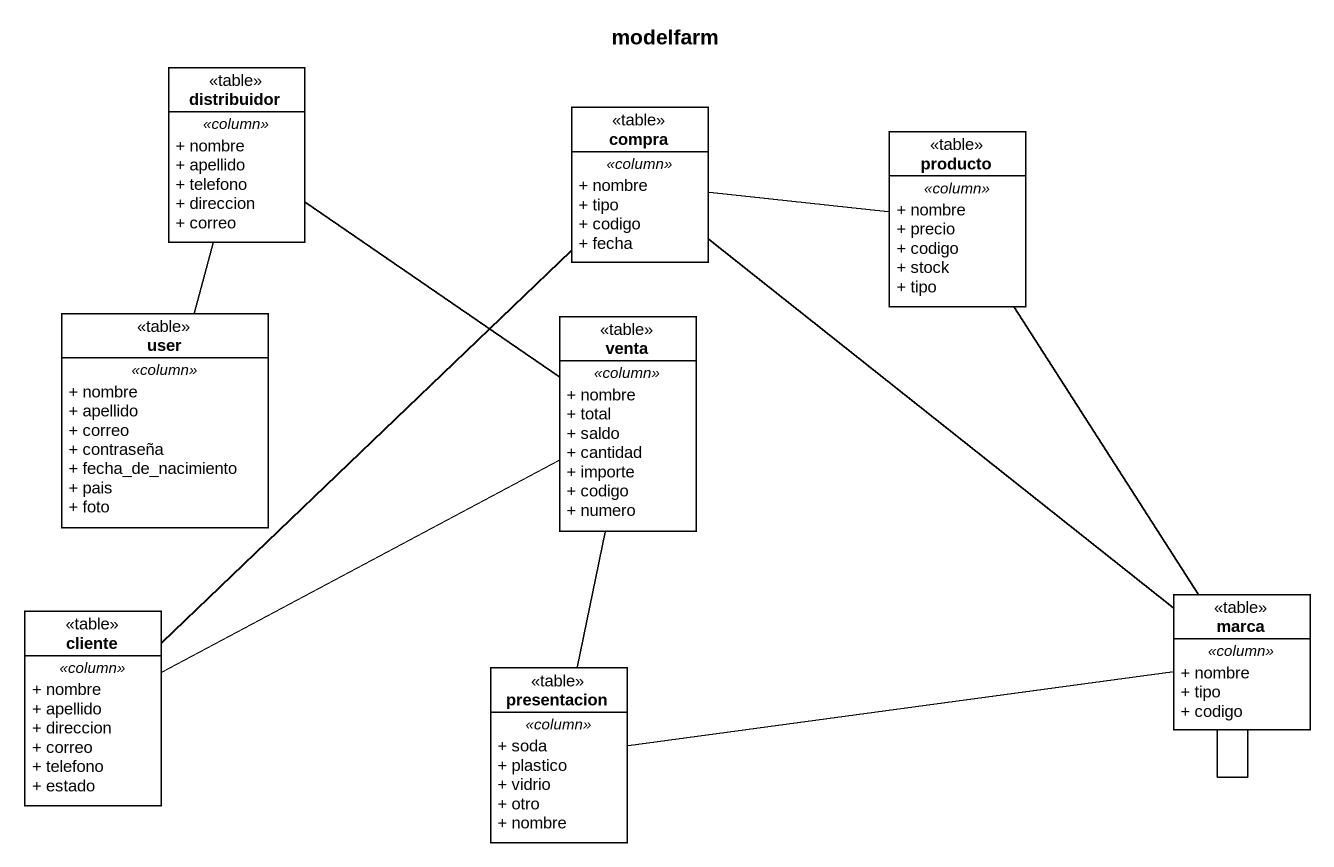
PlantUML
@startuml
title modelfarm
hide circle
hide empty members
skinparam classAttributeIconSize 0
class distribuidor <<table>> {
  .. <<column>> ..
  + nombre
  + apellido
  + telefono
  + direccion
  + correo
}
class compra <<table>> {
  .. <<column>> ..
  + nombre
  + tipo
  + codigo
  + fecha
}
class producto <<table>> {
  .. <<column>> ..
  + nombre
  + precio
  + codigo
  + stock
  + tipo
}
class user <<table>> {
  .. <<column>> ..
  + nombre
  + apellido
  + correo
  + contraseña
  + fecha_de_nacimiento
  + pais
  + foto
}
class venta <<table>> {
  .. <<column>> ..
  + nombre
  + total
  + saldo
  + cantidad
  + importe
  + codigo
  + numero
}
class cliente <<table>> {
  .. <<column>> ..
  + nombre
  + apellido
  + direccion
  + correo
  + telefono
  + estado
}
class marca <<table>> {
  .. <<column>> ..
  + nombre
  + tipo
  + codigo
}
class presentacion <<table>> {
  .. <<column>> ..
  + soda
  + plastico
  + vidrio
  + otro
  + nombre
}
distribuidor -- venta
producto -left- compra
producto -- marca
user -up- distribuidor
venta -left- cliente
venta -- presentacion
cliente -up- compra
marca -up- compra
marca -- marca
marca -left- presentacion
@enduml
